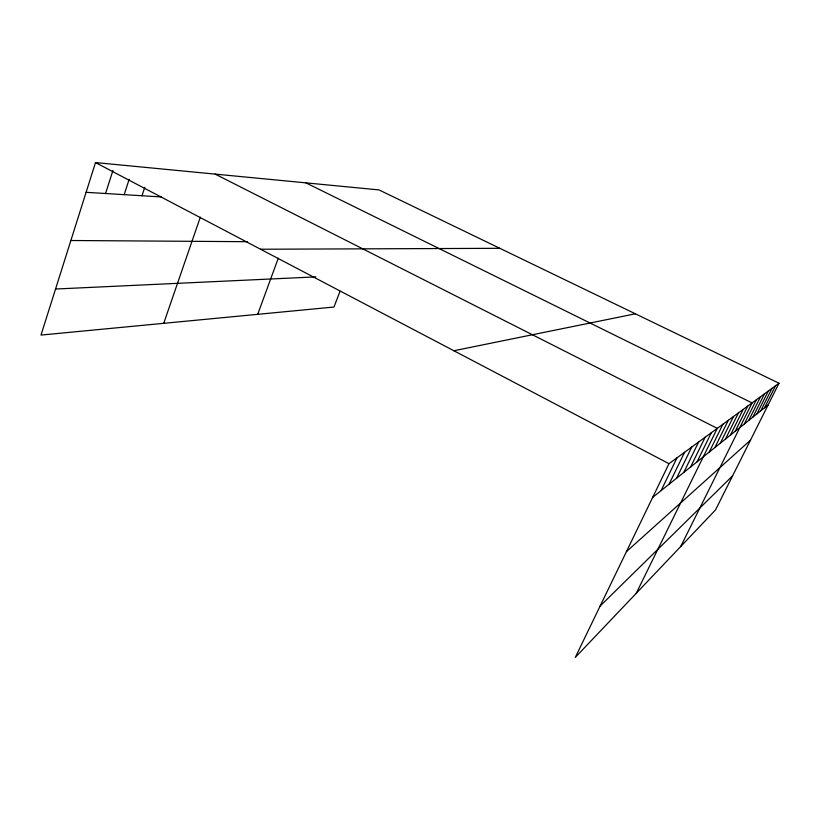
<?xml version="1.0" encoding="UTF-8"?>
<svg xmlns="http://www.w3.org/2000/svg" width="820" height="820" viewBox="0 0 820 820"><rect width="100%" height="100%" fill="white"/><g stroke="black" fill="none" stroke-linecap="round" stroke-linejoin="round"><path stroke-width="1.23" d="M779 383.227L668.976 463.689L575.271 657.435L715.511 509.927L779 383.227L379.004 189.912L95.499 162.565L41 335.072L333.976 307.029L340.023 291.305M105.554 193.51L112.934 170.488M124.168 194.658L129.181 179.252M141.993 195.754L144.781 187.288M163.723 323.326L200.336 217.136M257.705 314.327L278.277 258.218M661.084 490.626L676.992 457.827M669.038 484.261L684.587 452.271M676.582 478.214L691.793 446.992M683.757 472.474L698.64 441.99M690.583 467.01L705.159 437.224M697.082 461.803L711.36 432.693M636.207 593.342L717.274 428.368L215.168 174.107M709.208 452.097L722.922 424.237M714.866 447.556L728.314 420.291M720.288 443.22L733.48 416.519M725.474 439.069L738.42 412.901M730.446 435.082L743.156 409.436M735.222 431.258L747.697 406.115M680.692 546.55L752.063 402.928L305.911 182.86M744.334 423.96L756.378 399.77M748.691 420.476L760.519 396.736M752.883 417.124L764.496 393.825M756.911 413.895L768.33 391.027M760.796 410.789L772.02 388.332M764.527 407.796L775.576 385.728M600.117 606.062L732.567 475.877M626.439 551.645L750.464 440.176M652.699 497.34L768.135 404.906M453.88 350.745L635.356 313.804M55.545 289.029L315.874 276.883M260.575 249.239L499.862 248.316M70.879 240.506L247.548 241.695M86.1 192.31L161.601 196.964M95.499 162.565L668.976 463.689"/></g></svg>
